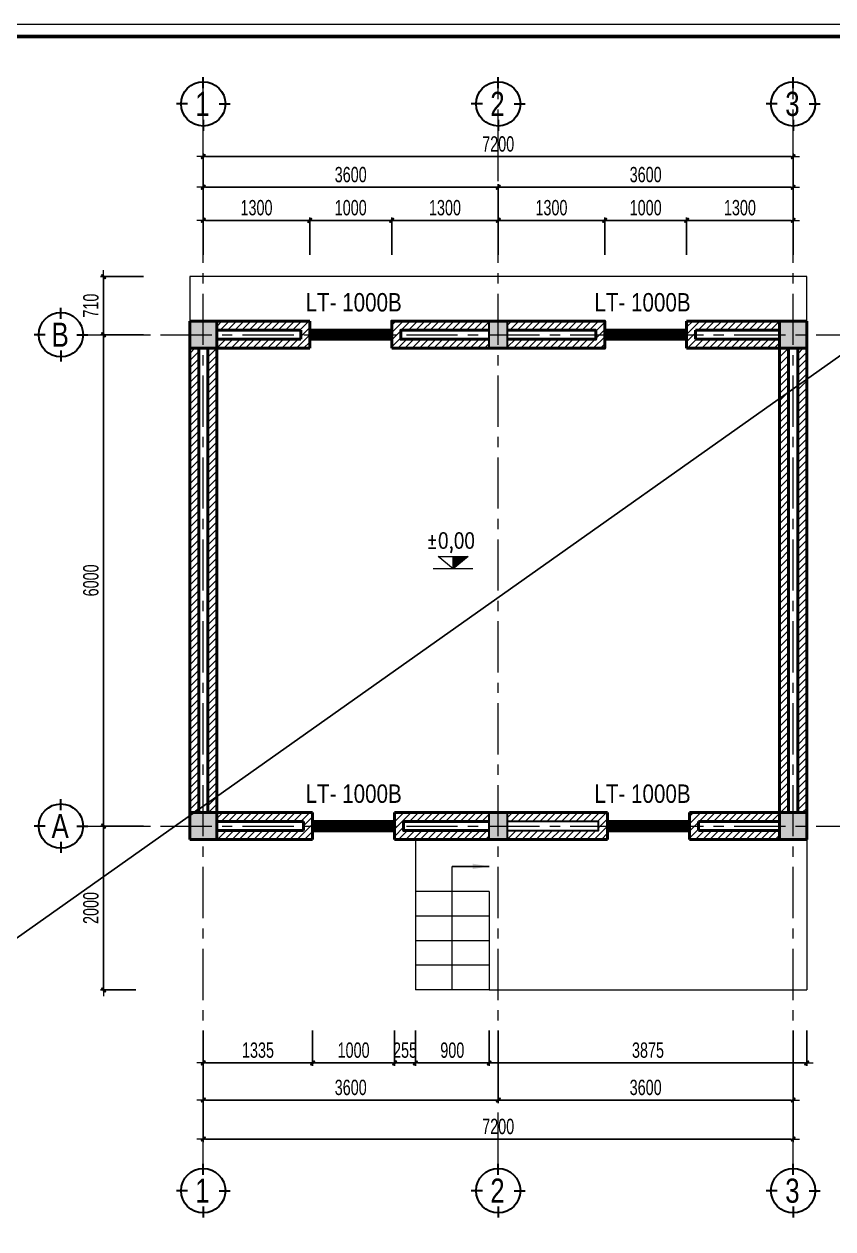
# Model space of a CAD drawing. Header units: millimetres. Extents: x -211129 to 461116, y -574633 to 115.
# Drawn here: x 285827 to 295698, y -546403 to -531691 of the extents above; entities that cross this region are included whole.
import ezdxf
from ezdxf.enums import TextEntityAlignment as Align

# ---------------------------------------------------------------- set-up
doc = ezdxf.new("R2010")
doc.units = ezdxf.units.MM
doc.header["$MEASUREMENT"] = 0
doc.header["$PDMODE"] = 32
doc.linetypes.add('CENTER', pattern=[2, 1.25, -0.25, 0.25, -0.25])
doc.layers.get('Defpoints').update_dxf_attribs({"color": 1})
for name, color, linetype, lineweight in [('cat1', 30, 'Continuous', 50), ('Dim', 252, 'Continuous', 13), ('hatch1', 136, 'Continuous', 9), ('Khungten_LCDI', 7, 'Continuous', 5), ('LC Dim', 8, 'Continuous', 18), ('LC Hatch', 252, 'Continuous', 9), ('LC ISO', 153, 'Continuous', 13), ('LC Net dam 1', 30, 'Continuous', 30), ('LC Net thay', 63, 'Continuous', 25), ('LC Text1', 3, 'Continuous', 20), ('LC Text2', 7, 'Continuous', 25), ('thay1', 63, 'Continuous', 18), ('v-TRUC', 8, 'CENTER', 13)]:
    doc.layers.add(name, color=color, linetype=linetype, lineweight=lineweight)
doc.layers.add('KCS_LANH_TO', color=3, linetype='Continuous')
doc.layers.add('KCS_Plotter', color=11, linetype='Continuous', plot=False)
doc.styles.add('EG 1', font='VHAVANB.TTF')
doc.styles.add('HOATBIF', font='hoatbif.shx', dxfattribs={"width": 0.7})
doc.styles.add('KCS_SMTEXT', font='arial.ttf', dxfattribs={"width": 0.7})
doc.styles.add('Khungten', font='VHAVAN.TTF', dxfattribs={"width": 0.9, "height": 5000})
doc.styles.add('LC 1', font='VHAVANB.TTF')
doc.styles.add('T1', font='Vnsimli.shx', dxfattribs={"width": 0.8})
doc.styles.add('T2', font='VHARIAL.TTF', dxfattribs={"width": 0.8})
doc.styles.add('Tahoma', font='tahoma.ttf')
doc.styles.add('Title', font='VHBLACK.TTF', dxfattribs={"width": 0.8})
doc.dimstyles.new('1-110', dxfattribs={"dimscale": 110, "dimtxt": 2.5, "dimasz": 0.35, "dimexe": 0.5, "dimexo": 1, "dimgap": 0.8, "dimtad": 1, "dimdec": 0, "dimzin": 0, "dimdsep": 46, "dimtxsty": 'HOATBIF', "dimblk1": 'DOT', "dimblk2": 'DOT', "dimsah": 1, "dimcen": -1, "dimdle": 1, "dimclrd": 256, "dimclre": 256, "dimclrt": 4, "dimadec": 3, "dimazin": 2, "dimtfac": 0.333333, "dimtdec": 0, "dimtix": 1, "dimtmove": 2, "dimatfit": 3, "dimldrblk": 'DOT', "dimfxl": 1, "dimtvp": 0.833333, "dimtolj": 1, "dimtzin": 0, "dimarcsym": 0})
doc.dimstyles.new('KCS_DIM100_LE', dxfattribs={"dimscale": 100, "dimtxt": 0.001, "dimasz": 2, "dimexe": 1.2, "dimexo": 0, "dimgap": 1, "dimtad": 1, "dimdec": 0, "dimzin": 0, "dimdsep": 46, "dimtxsty": 'KCS_SMTEXT', "dimcen": 0, "dimdle": 1, "dimclrd": 256, "dimclre": 256, "dimclrt": 2, "dimadec": 0, "dimazin": 0, "dimtfac": 1, "dimtdec": 0, "dimtix": 1, "dimtmove": 2, "dimatfit": 3, "dimfxl": 1, "dimtolj": 1, "dimtzin": 0, "dimarcsym": 0})

# ---------------------------------------------------------------- blocks, each defined once
blk = doc.blocks.new('lcdi fix')
at = {"layer": 'Defpoints', "lineweight": 0}
blk.add_lwpolyline([(-1200, -14850), (-1200, 14850), (40800, 14850), (40800, -14850)], close=True, dxfattribs=at)
at = {"layer": 'Khungten_LCDI', "color": 5, "lineweight": 60}
blk.add_lwpolyline([(0, -14650), (0, 14650), (40600, 14650), (40600, -14650)], close=True, dxfattribs=at)
at = {"color": 7, "style": 'Khungten', "width": 0.8}
for tag, p in [('REVISION', (39499, -10746)), ('NGAYHT', (39546, -11609))]:
    blk.add_attdef(tag, text='', height=200, dxfattribs=at).set_placement(p, align=Align.CENTER)
at = {"layer": 'LC Text1', "color": 3, "style": 'LC 1', "width": 1.834006}
for tag, p, p2 in [('TENBANVE1', (36913, -8886), (40339, -8886)), ('TENBANVE2', (36913, -9562), (40339, -9562))]:
    blk.add_attdef(tag, text='', height=250, dxfattribs=at).set_placement(p, p2, align=Align.FIT)
at = {"layer": 'LC Text1', "style": 'Title', "width": 0.7}
blk.add_attdef('SOBANVE', text='', height=250, dxfattribs=at).set_placement((39562, -13896), align=Align.CENTER)
blk = doc.blocks.new('DOT')
at = {"layer": 'LC Dim'}
blk.add_line((-3, 0), (3, 0), dxfattribs=at)
at = {"layer": 'LC Dim', "color": 4}
blk.add_line((-1, -1), (1, 1), dxfattribs=at)
blk.add_lwpolyline([(0.5, 1), (-1, -0.5), (-0.5, -1), (1, 0.5)], close=True, dxfattribs=at)
blk = doc.blocks.new('*D1071')
at = {"layer": 'Defpoints', "color": 0, "transparency": 16777216}
for p in [(289313, -534088), (288013, -534582), (289313, -534582)]:
    blk.add_point(p, dxfattribs=at)
at = {"layer": 'Dim', "lineweight": -2, "transparency": 16777216}
for p, q in [((288013, -534507), (288013, -534051)), ((288039, -534088), (289287, -534088)), ((289313, -534507), (289313, -534051))]:
    blk.add_line(p, q, dxfattribs=at)
at = {"layer": 'Dim', "lineweight": -2, "transparency": 16777216, "xscale": 26.25, "yscale": 26.25, "zscale": 26.25, "rotation": 180}
blk.add_blockref('DOT', (288013, -534088), dxfattribs=at)
at = {"layer": 'Dim', "lineweight": -2, "transparency": 16777216, "xscale": 26.25, "yscale": 26.25, "zscale": 26.25}
blk.add_blockref('DOT', (289313, -534088), dxfattribs=at)
at = {"layer": 'Dim', "color": 4, "transparency": 16777216, "insert": (288663, -533934), "char_height": 187.5, "attachment_point": 5, "style": 'HOATBIF'}
blk.add_mtext('\\A1;1300', dxfattribs=at)
blk = doc.blocks.new('_Dot')
at = {"color": 0, "linetype": 'ByBlock', "lineweight": -2}
blk.add_line((-0.5, 0), (-1, 0), dxfattribs=at)
at = {"color": 0, "linetype": 'ByBlock', "const_width": 0.5}
blk.add_lwpolyline([(-0.25, 0, 1), (0.25, 0, 1)], format="xyb", close=True, dxfattribs=at)
blk = doc.blocks.new('*D1072')
at = {"layer": 'Defpoints', "color": 0, "ltscale": 2, "transparency": 16777216}
for p in [(291613, -533684), (288013, -534582), (291613, -534582)]:
    blk.add_point(p, dxfattribs=at)
at = {"layer": 'Dim', "lineweight": -2, "ltscale": 2, "transparency": 16777216}
for p, q in [((288013, -534507), (288013, -533647)), ((288039, -533684), (291587, -533684)), ((291613, -534507), (291613, -533647))]:
    blk.add_line(p, q, dxfattribs=at)
at = {"layer": 'Dim', "lineweight": -2, "ltscale": 2, "transparency": 16777216, "xscale": 26.25, "yscale": 26.25, "zscale": 26.25, "rotation": 180}
blk.add_blockref('DOT', (288013, -533684), dxfattribs=at)
at = {"layer": 'Dim', "lineweight": -2, "ltscale": 2, "transparency": 16777216, "xscale": 26.25, "yscale": 26.25, "zscale": 26.25}
blk.add_blockref('DOT', (291613, -533684), dxfattribs=at)
at = {"layer": 'Dim', "color": 4, "ltscale": 2, "transparency": 16777216, "insert": (289813, -533530), "char_height": 187.5, "attachment_point": 5, "style": 'HOATBIF'}
blk.add_mtext('\\A1;3600', dxfattribs=at)
blk = doc.blocks.new('*D1073')
at = {"layer": 'Defpoints', "color": 0, "ltscale": 2, "transparency": 16777216}
for p in [(295213, -533684), (291613, -534582), (295213, -534582)]:
    blk.add_point(p, dxfattribs=at)
at = {"layer": 'Dim', "lineweight": -2, "ltscale": 2, "transparency": 16777216}
for p, q in [((291613, -534507), (291613, -533647)), ((291639, -533684), (295187, -533684)), ((295213, -534507), (295213, -533647))]:
    blk.add_line(p, q, dxfattribs=at)
at = {"layer": 'Dim', "lineweight": -2, "ltscale": 2, "transparency": 16777216, "xscale": 26.25, "yscale": 26.25, "zscale": 26.25, "rotation": 180}
blk.add_blockref('DOT', (291613, -533684), dxfattribs=at)
at = {"layer": 'Dim', "lineweight": -2, "ltscale": 2, "transparency": 16777216, "xscale": 26.25, "yscale": 26.25, "zscale": 26.25}
blk.add_blockref('DOT', (295213, -533684), dxfattribs=at)
at = {"layer": 'Dim', "color": 4, "ltscale": 2, "transparency": 16777216, "insert": (293413, -533530), "char_height": 187.5, "attachment_point": 5, "style": 'HOATBIF'}
blk.add_mtext('\\A1;3600', dxfattribs=at)
blk = doc.blocks.new('*D1074')
at = {"layer": 'Defpoints', "color": 0, "ltscale": 2, "transparency": 16777216}
for p in [(295213, -533309), (288013, -534582), (295213, -534582)]:
    blk.add_point(p, dxfattribs=at)
at = {"layer": 'Dim', "lineweight": -2, "ltscale": 2, "transparency": 16777216}
for p, q in [((288013, -534507), (288013, -533272)), ((295213, -534507), (295213, -533272)), ((288039, -533309), (295187, -533309))]:
    blk.add_line(p, q, dxfattribs=at)
at = {"layer": 'Dim', "lineweight": -2, "ltscale": 2, "transparency": 16777216, "xscale": 26.25, "yscale": 26.25, "zscale": 26.25, "rotation": 180}
blk.add_blockref('DOT', (288013, -533309), dxfattribs=at)
at = {"layer": 'Dim', "lineweight": -2, "ltscale": 2, "transparency": 16777216, "xscale": 26.25, "yscale": 26.25, "zscale": 26.25}
blk.add_blockref('DOT', (295213, -533309), dxfattribs=at)
at = {"layer": 'Dim', "color": 4, "ltscale": 2, "transparency": 16777216, "insert": (291613, -533156), "char_height": 187.5, "attachment_point": 5, "style": 'HOATBIF'}
blk.add_mtext('\\A1;7200', dxfattribs=at)
blk = doc.blocks.new('KyHieu TrucDinhVi')
at = {"color": 7, "lineweight": 30}
for p, q in [((0, 2.36), (0, 4)), ((-2.36, 0), (-4, 0)), ((2.36, 0), (4, 0)), ((0, -2.36), (0, -4))]:
    blk.add_line(p, q, dxfattribs=at)
blk.add_circle((0, 0), 3.3, dxfattribs=at)
at = {"ltscale": 20, "style": 'Tahoma'}
blk.add_attdef('AA', text='', height=3, dxfattribs=at).set_placement((0, 0), align=Align.MIDDLE_CENTER)
blk = doc.blocks.new('*D1075')
at = {"layer": 'Defpoints', "color": 0, "ltscale": 2, "transparency": 16777216}
for p in [(290313, -534088), (289313, -534582), (290313, -534582)]:
    blk.add_point(p, dxfattribs=at)
at = {"layer": 'Dim', "lineweight": -2, "ltscale": 2, "transparency": 16777216}
for p, q in [((289313, -534507), (289313, -534051)), ((289339, -534088), (290287, -534088)), ((290313, -534507), (290313, -534051))]:
    blk.add_line(p, q, dxfattribs=at)
at = {"layer": 'Dim', "lineweight": -2, "ltscale": 2, "transparency": 16777216, "xscale": 26.25, "yscale": 26.25, "zscale": 26.25, "rotation": 180}
blk.add_blockref('DOT', (289313, -534088), dxfattribs=at)
at = {"layer": 'Dim', "lineweight": -2, "ltscale": 2, "transparency": 16777216, "xscale": 26.25, "yscale": 26.25, "zscale": 26.25}
blk.add_blockref('DOT', (290313, -534088), dxfattribs=at)
at = {"layer": 'Dim', "color": 4, "ltscale": 2, "transparency": 16777216, "insert": (289813, -533934), "char_height": 187.5, "attachment_point": 5, "style": 'HOATBIF'}
blk.add_mtext('\\A1;1000', dxfattribs=at)
blk = doc.blocks.new('*D1076')
at = {"layer": 'Defpoints', "color": 0, "ltscale": 2, "transparency": 16777216}
for p in [(291613, -534088), (290313, -534582), (291613, -534582)]:
    blk.add_point(p, dxfattribs=at)
at = {"layer": 'Dim', "lineweight": -2, "ltscale": 2, "transparency": 16777216}
for p, q in [((290313, -534507), (290313, -534051)), ((290339, -534088), (291587, -534088)), ((291613, -534507), (291613, -534051))]:
    blk.add_line(p, q, dxfattribs=at)
at = {"layer": 'Dim', "lineweight": -2, "ltscale": 2, "transparency": 16777216, "xscale": 26.25, "yscale": 26.25, "zscale": 26.25, "rotation": 180}
blk.add_blockref('DOT', (290313, -534088), dxfattribs=at)
at = {"layer": 'Dim', "lineweight": -2, "ltscale": 2, "transparency": 16777216, "xscale": 26.25, "yscale": 26.25, "zscale": 26.25}
blk.add_blockref('DOT', (291613, -534088), dxfattribs=at)
at = {"layer": 'Dim', "color": 4, "ltscale": 2, "transparency": 16777216, "insert": (290963, -533934), "char_height": 187.5, "attachment_point": 5, "style": 'HOATBIF'}
blk.add_mtext('\\A1;1300', dxfattribs=at)
blk = doc.blocks.new('*D1077')
at = {"layer": 'Defpoints', "color": 0, "ltscale": 2, "transparency": 16777216}
for p in [(292913, -534088), (291613, -534582), (292913, -534582)]:
    blk.add_point(p, dxfattribs=at)
at = {"layer": 'Dim', "lineweight": -2, "ltscale": 2, "transparency": 16777216}
for p, q in [((291613, -534507), (291613, -534051)), ((291639, -534088), (292887, -534088)), ((292913, -534507), (292913, -534051))]:
    blk.add_line(p, q, dxfattribs=at)
at = {"layer": 'Dim', "lineweight": -2, "ltscale": 2, "transparency": 16777216, "xscale": 26.25, "yscale": 26.25, "zscale": 26.25, "rotation": 180}
blk.add_blockref('DOT', (291613, -534088), dxfattribs=at)
at = {"layer": 'Dim', "lineweight": -2, "ltscale": 2, "transparency": 16777216, "xscale": 26.25, "yscale": 26.25, "zscale": 26.25}
blk.add_blockref('DOT', (292913, -534088), dxfattribs=at)
at = {"layer": 'Dim', "color": 4, "ltscale": 2, "transparency": 16777216, "insert": (292263, -533934), "char_height": 187.5, "attachment_point": 5, "style": 'HOATBIF'}
blk.add_mtext('\\A1;1300', dxfattribs=at)
blk = doc.blocks.new('*D1078')
at = {"layer": 'Defpoints', "color": 0, "ltscale": 2, "transparency": 16777216}
for p in [(293913, -534088), (292913, -534582), (293913, -534582)]:
    blk.add_point(p, dxfattribs=at)
at = {"layer": 'Dim', "lineweight": -2, "ltscale": 2, "transparency": 16777216}
for p, q in [((292913, -534507), (292913, -534051)), ((292939, -534088), (293887, -534088)), ((293913, -534507), (293913, -534051))]:
    blk.add_line(p, q, dxfattribs=at)
at = {"layer": 'Dim', "lineweight": -2, "ltscale": 2, "transparency": 16777216, "xscale": 26.25, "yscale": 26.25, "zscale": 26.25, "rotation": 180}
blk.add_blockref('DOT', (292913, -534088), dxfattribs=at)
at = {"layer": 'Dim', "lineweight": -2, "ltscale": 2, "transparency": 16777216, "xscale": 26.25, "yscale": 26.25, "zscale": 26.25}
blk.add_blockref('DOT', (293913, -534088), dxfattribs=at)
at = {"layer": 'Dim', "color": 4, "ltscale": 2, "transparency": 16777216, "insert": (293413, -533934), "char_height": 187.5, "attachment_point": 5, "style": 'HOATBIF'}
blk.add_mtext('\\A1;1000', dxfattribs=at)
blk = doc.blocks.new('*D1079')
at = {"layer": 'Defpoints', "color": 0, "ltscale": 2, "transparency": 16777216}
for p in [(295213, -534088), (293913, -534582), (295213, -534582)]:
    blk.add_point(p, dxfattribs=at)
at = {"layer": 'Dim', "lineweight": -2, "ltscale": 2, "transparency": 16777216}
for p, q in [((293913, -534507), (293913, -534051)), ((293939, -534088), (295187, -534088)), ((295213, -534507), (295213, -534051))]:
    blk.add_line(p, q, dxfattribs=at)
at = {"layer": 'Dim', "lineweight": -2, "ltscale": 2, "transparency": 16777216, "xscale": 26.25, "yscale": 26.25, "zscale": 26.25, "rotation": 180}
blk.add_blockref('DOT', (293913, -534088), dxfattribs=at)
at = {"layer": 'Dim', "lineweight": -2, "ltscale": 2, "transparency": 16777216, "xscale": 26.25, "yscale": 26.25, "zscale": 26.25}
blk.add_blockref('DOT', (295213, -534088), dxfattribs=at)
at = {"layer": 'Dim', "color": 4, "ltscale": 2, "transparency": 16777216, "insert": (294563, -533934), "char_height": 187.5, "attachment_point": 5, "style": 'HOATBIF'}
blk.add_mtext('\\A1;1300', dxfattribs=at)
blk = doc.blocks.new('*D1080')
at = {"layer": 'Defpoints', "color": 0, "transparency": 16777216}
for p in [(287360, -534774), (286796, -535484), (287360, -535484)]:
    blk.add_point(p, dxfattribs=at)
at = {"layer": 'Dim', "lineweight": -2, "transparency": 16777216}
for p, q in [((287285, -534774), (286758, -534774)), ((286796, -534800), (286796, -535457)), ((287285, -535484), (286758, -535484))]:
    blk.add_line(p, q, dxfattribs=at)
at = {"layer": 'Dim', "lineweight": -2, "transparency": 16777216, "xscale": 26.25, "yscale": 26.25, "zscale": 26.25}
for p, rotation in [((286796, -534774), 90), ((286796, -535484), 270)]:
    blk.add_blockref('DOT', p, dxfattribs=dict(at, rotation=rotation))
at = {"layer": 'Dim', "color": 4, "transparency": 16777216, "insert": (286642, -535129), "char_height": 187.5, "attachment_point": 5, "rotation": 90, "style": 'HOATBIF'}
blk.add_mtext('\\A1;710', dxfattribs=at)
blk = doc.blocks.new('*D1081')
at = {"layer": 'Defpoints', "color": 0, "ltscale": 2, "transparency": 16777216}
for p in [(287264, -541484), (286796, -543484), (287264, -543484)]:
    blk.add_point(p, dxfattribs=at)
at = {"layer": 'Dim', "lineweight": -2, "ltscale": 2, "transparency": 16777216}
for p, q in [((287189, -541484), (286758, -541484)), ((286796, -541510), (286796, -543457)), ((287189, -543484), (286758, -543484))]:
    blk.add_line(p, q, dxfattribs=at)
at = {"layer": 'Dim', "lineweight": -2, "ltscale": 2, "transparency": 16777216, "xscale": 26.25, "yscale": 26.25, "zscale": 26.25}
for p, rotation in [((286796, -541484), 90), ((286796, -543484), 270)]:
    blk.add_blockref('DOT', p, dxfattribs=dict(at, rotation=rotation))
at = {"layer": 'Dim', "color": 4, "ltscale": 2, "transparency": 16777216, "insert": (286642, -542484), "char_height": 187.5, "attachment_point": 5, "rotation": 90, "style": 'HOATBIF'}
blk.add_mtext('\\A1;2000', dxfattribs=at)
blk = doc.blocks.new('*D1082')
at = {"layer": 'Defpoints', "color": 0, "ltscale": 2, "transparency": 16777216}
for p in [(286796, -535484), (287360, -535484), (287360, -541484)]:
    blk.add_point(p, dxfattribs=at)
at = {"layer": 'Dim', "lineweight": -2, "ltscale": 2, "transparency": 16777216}
for p, q in [((287285, -535484), (286758, -535484)), ((286796, -541457), (286796, -535510)), ((287285, -541484), (286758, -541484))]:
    blk.add_line(p, q, dxfattribs=at)
at = {"layer": 'Dim', "lineweight": -2, "ltscale": 2, "transparency": 16777216, "xscale": 26.25, "yscale": 26.25, "zscale": 26.25}
for p, rotation in [((286796, -535484), 90), ((286796, -541484), 270)]:
    blk.add_blockref('DOT', p, dxfattribs=dict(at, rotation=rotation))
at = {"layer": 'Dim', "color": 4, "ltscale": 2, "transparency": 16777216, "insert": (286642, -538484), "char_height": 187.5, "attachment_point": 5, "rotation": 90, "style": 'HOATBIF'}
blk.add_mtext('\\A1;6000', dxfattribs=at)
blk = doc.blocks.new('*D1086')
at = {"layer": 'Defpoints', "color": 0, "ltscale": 2, "transparency": 16777216}
for p in [(290603, -543903), (291503, -543903), (291503, -544375)]:
    blk.add_point(p, dxfattribs=at)
at = {"layer": 'Dim', "lineweight": -2, "ltscale": 2, "transparency": 16777216}
for p, q in [((290603, -543978), (290603, -544413)), ((291503, -543978), (291503, -544413)), ((290629, -544375), (291477, -544375))]:
    blk.add_line(p, q, dxfattribs=at)
at = {"layer": 'Dim', "lineweight": -2, "ltscale": 2, "transparency": 16777216, "xscale": 26.25, "yscale": 26.25, "zscale": 26.25, "rotation": 180}
blk.add_blockref('DOT', (290603, -544375), dxfattribs=at)
at = {"layer": 'Dim', "lineweight": -2, "ltscale": 2, "transparency": 16777216, "xscale": 26.25, "yscale": 26.25, "zscale": 26.25}
blk.add_blockref('DOT', (291503, -544375), dxfattribs=at)
at = {"layer": 'Dim', "color": 4, "ltscale": 2, "transparency": 16777216, "insert": (291053, -544221), "char_height": 187.5, "attachment_point": 5, "style": 'HOATBIF'}
blk.add_mtext('\\A1;900', dxfattribs=at)
blk = doc.blocks.new('*D1087')
at = {"layer": 'Defpoints', "color": 0, "ltscale": 2, "transparency": 16777216}
for p in [(291503, -543903), (295378, -543903), (295378, -544375)]:
    blk.add_point(p, dxfattribs=at)
at = {"layer": 'Dim', "lineweight": -2, "ltscale": 2, "transparency": 16777216}
for p, q in [((291503, -543978), (291503, -544413)), ((295378, -543978), (295378, -544413)), ((291529, -544375), (295352, -544375))]:
    blk.add_line(p, q, dxfattribs=at)
at = {"layer": 'Dim', "lineweight": -2, "ltscale": 2, "transparency": 16777216, "xscale": 26.25, "yscale": 26.25, "zscale": 26.25, "rotation": 180}
blk.add_blockref('DOT', (291503, -544375), dxfattribs=at)
at = {"layer": 'Dim', "lineweight": -2, "ltscale": 2, "transparency": 16777216, "xscale": 26.25, "yscale": 26.25, "zscale": 26.25}
blk.add_blockref('DOT', (295378, -544375), dxfattribs=at)
at = {"layer": 'Dim', "color": 4, "ltscale": 2, "transparency": 16777216, "insert": (293441, -544221), "char_height": 187.5, "attachment_point": 5, "style": 'HOATBIF'}
blk.add_mtext('\\A1;3875', dxfattribs=at)
blk = doc.blocks.new('*D1088')
at = {"layer": 'Defpoints', "color": 0, "ltscale": 2, "transparency": 16777216}
for p in [(288013, -543903), (291613, -543903), (291613, -544830)]:
    blk.add_point(p, dxfattribs=at)
at = {"layer": 'Dim', "lineweight": -2, "ltscale": 2, "transparency": 16777216}
for p, q in [((288013, -543978), (288013, -544868)), ((291613, -543978), (291613, -544868)), ((288039, -544830), (291587, -544830))]:
    blk.add_line(p, q, dxfattribs=at)
at = {"layer": 'Dim', "lineweight": -2, "ltscale": 2, "transparency": 16777216, "xscale": 26.25, "yscale": 26.25, "zscale": 26.25, "rotation": 180}
blk.add_blockref('DOT', (288013, -544830), dxfattribs=at)
at = {"layer": 'Dim', "lineweight": -2, "ltscale": 2, "transparency": 16777216, "xscale": 26.25, "yscale": 26.25, "zscale": 26.25}
blk.add_blockref('DOT', (291613, -544830), dxfattribs=at)
at = {"layer": 'Dim', "color": 4, "ltscale": 2, "transparency": 16777216, "insert": (289813, -544676), "char_height": 187.5, "attachment_point": 5, "style": 'HOATBIF'}
blk.add_mtext('\\A1;3600', dxfattribs=at)
blk = doc.blocks.new('*D1089')
at = {"layer": 'Defpoints', "color": 0, "ltscale": 2, "transparency": 16777216}
for p in [(291613, -543903), (295213, -543903), (295213, -544830)]:
    blk.add_point(p, dxfattribs=at)
at = {"layer": 'Dim', "lineweight": -2, "ltscale": 2, "transparency": 16777216}
for p, q in [((291613, -543978), (291613, -544868)), ((295213, -543978), (295213, -544868)), ((291639, -544830), (295187, -544830))]:
    blk.add_line(p, q, dxfattribs=at)
at = {"layer": 'Dim', "lineweight": -2, "ltscale": 2, "transparency": 16777216, "xscale": 26.25, "yscale": 26.25, "zscale": 26.25, "rotation": 180}
blk.add_blockref('DOT', (291613, -544830), dxfattribs=at)
at = {"layer": 'Dim', "lineweight": -2, "ltscale": 2, "transparency": 16777216, "xscale": 26.25, "yscale": 26.25, "zscale": 26.25}
blk.add_blockref('DOT', (295213, -544830), dxfattribs=at)
at = {"layer": 'Dim', "color": 4, "ltscale": 2, "transparency": 16777216, "insert": (293413, -544676), "char_height": 187.5, "attachment_point": 5, "style": 'HOATBIF'}
blk.add_mtext('\\A1;3600', dxfattribs=at)
blk = doc.blocks.new('*D1090')
at = {"layer": 'Defpoints', "color": 0, "ltscale": 2, "transparency": 16777216}
for p in [(288013, -543903), (295213, -543903), (295213, -545306)]:
    blk.add_point(p, dxfattribs=at)
at = {"layer": 'Dim', "lineweight": -2, "ltscale": 2, "transparency": 16777216}
for p, q in [((288013, -543978), (288013, -545343)), ((295213, -543978), (295213, -545343)), ((288039, -545306), (295187, -545306))]:
    blk.add_line(p, q, dxfattribs=at)
at = {"layer": 'Dim', "lineweight": -2, "ltscale": 2, "transparency": 16777216, "xscale": 26.25, "yscale": 26.25, "zscale": 26.25, "rotation": 180}
blk.add_blockref('DOT', (288013, -545306), dxfattribs=at)
at = {"layer": 'Dim', "lineweight": -2, "ltscale": 2, "transparency": 16777216, "xscale": 26.25, "yscale": 26.25, "zscale": 26.25}
blk.add_blockref('DOT', (295213, -545306), dxfattribs=at)
at = {"layer": 'Dim', "color": 4, "ltscale": 2, "transparency": 16777216, "insert": (291613, -545152), "char_height": 187.5, "attachment_point": 5, "style": 'HOATBIF'}
blk.add_mtext('\\A1;7200', dxfattribs=at)
blk = doc.blocks.new('*D1091')
at = {"layer": 'Defpoints', "color": 0, "ltscale": 2, "transparency": 16777216}
for p in [(290348, -543903), (290603, -543903), (290348, -544375)]:
    blk.add_point(p, dxfattribs=at)
at = {"layer": 'Dim', "lineweight": -2, "ltscale": 2, "transparency": 16777216}
for p, q in [((290348, -543978), (290348, -544413)), ((290603, -543978), (290603, -544413)), ((290322, -544375), (290296, -544375)), ((290603, -544375), (290348, -544375)), ((290629, -544375), (290656, -544375))]:
    blk.add_line(p, q, dxfattribs=at)
at = {"layer": 'Dim', "lineweight": -2, "ltscale": 2, "transparency": 16777216, "xscale": 26.25, "yscale": 26.25, "zscale": 26.25}
blk.add_blockref('DOT', (290348, -544375), dxfattribs=at)
at = {"layer": 'Dim', "lineweight": -2, "ltscale": 2, "transparency": 16777216, "xscale": 26.25, "yscale": 26.25, "zscale": 26.25, "rotation": 180}
blk.add_blockref('DOT', (290603, -544375), dxfattribs=at)
at = {"layer": 'Dim', "color": 4, "ltscale": 2, "transparency": 16777216, "insert": (290476, -544221), "char_height": 187.5, "attachment_point": 5, "style": 'HOATBIF'}
blk.add_mtext('\\A1;255', dxfattribs=at)
blk = doc.blocks.new('*D1092')
at = {"layer": 'Defpoints', "color": 0, "ltscale": 2, "transparency": 16777216}
for p in [(289348, -543903), (290348, -543903), (289348, -544375)]:
    blk.add_point(p, dxfattribs=at)
at = {"layer": 'Dim', "lineweight": -2, "ltscale": 2, "transparency": 16777216}
for p, q in [((289348, -543978), (289348, -544413)), ((290348, -543978), (290348, -544413)), ((290322, -544375), (289374, -544375))]:
    blk.add_line(p, q, dxfattribs=at)
at = {"layer": 'Dim', "lineweight": -2, "ltscale": 2, "transparency": 16777216, "xscale": 26.25, "yscale": 26.25, "zscale": 26.25, "rotation": 180}
blk.add_blockref('DOT', (289348, -544375), dxfattribs=at)
at = {"layer": 'Dim', "lineweight": -2, "ltscale": 2, "transparency": 16777216, "xscale": 26.25, "yscale": 26.25, "zscale": 26.25}
blk.add_blockref('DOT', (290348, -544375), dxfattribs=at)
at = {"layer": 'Dim', "color": 4, "ltscale": 2, "transparency": 16777216, "insert": (289848, -544221), "char_height": 187.5, "attachment_point": 5, "style": 'HOATBIF'}
blk.add_mtext('\\A1;1000', dxfattribs=at)
blk = doc.blocks.new('*D1093')
at = {"layer": 'Defpoints', "color": 0, "ltscale": 2, "transparency": 16777216}
for p in [(288013, -543903), (289348, -543903), (288013, -544375)]:
    blk.add_point(p, dxfattribs=at)
at = {"layer": 'Dim', "lineweight": -2, "ltscale": 2, "transparency": 16777216}
for p, q in [((288013, -543978), (288013, -544413)), ((289348, -543978), (289348, -544413)), ((289322, -544375), (288039, -544375))]:
    blk.add_line(p, q, dxfattribs=at)
at = {"layer": 'Dim', "lineweight": -2, "ltscale": 2, "transparency": 16777216, "xscale": 26.25, "yscale": 26.25, "zscale": 26.25, "rotation": 180}
blk.add_blockref('DOT', (288013, -544375), dxfattribs=at)
at = {"layer": 'Dim', "lineweight": -2, "ltscale": 2, "transparency": 16777216, "xscale": 26.25, "yscale": 26.25, "zscale": 26.25}
blk.add_blockref('DOT', (289348, -544375), dxfattribs=at)
at = {"layer": 'Dim', "color": 4, "ltscale": 2, "transparency": 16777216, "insert": (288681, -544221), "char_height": 187.5, "attachment_point": 5, "style": 'HOATBIF'}
blk.add_mtext('\\A1;1335', dxfattribs=at)
blk = doc.blocks.new('Caodo1')
at = {"layer": 'LC Text1'}
blk.add_hatch(color=4, dxfattribs=at).paths.add_polyline_path([(0, 200), (0, 0), (243, 200)])
at = {"layer": 'LC Text1', "color": 4}
for p, q in [((0, 0), (0, 200)), ((324, 0), (-324, 0))]:
    blk.add_line(p, q, dxfattribs=at)
blk.add_lwpolyline([(-243, 200), (243, 200), (0, 0), (0, 0)], close=True, dxfattribs=at)
at = {"layer": 'LC Text1', "color": 4, "style": 'T1', "width": 0.8}
blk.add_attdef('%%P0,00', text='', height=250, dxfattribs=at).set_placement((-39, 460), align=Align.MIDDLE_CENTER)

msp = doc.modelspace()

# ---------------------------------------------------------------- hatches: boundary and pattern name
at = {"layer": 'hatch1', "ltscale": 2}
h = msp.add_hatch(dxfattribs=at)
h.set_pattern_fill('ANSI31', color=256, scale=500)
h.set_pattern_definition([(45, (-20594.794, -96654.876), (-44.194174, 44.194174), [])])
h.paths.add_polyline_path([(289313.1, -535318.5), (288178.1, -535318.5), (288178.1, -535428.5), (289203.1, -535428.5), (289203.1, -535538.5), (288178.1, -535538.5), (288178.1, -535648.5), (289313.1, -535648.5)])
h.paths.add_polyline_path([(291503.1, -535318.5), (290313.1, -535318.5), (290313.1, -535648.5), (291503.1, -535648.5), (291503.1, -535538.5), (290423.1, -535538.5), (290423.1, -535428.5), (291503.1, -535428.5)])
h.paths.add_polyline_path([(292913.1, -535318.5), (291723.1, -535318.5), (291723.1, -535428.5), (292803.1, -535428.5), (292803.1, -535538.5), (291723.1, -535538.5), (291723.1, -535648.5), (292913.1, -535648.5)])
h.paths.add_polyline_path([(295048.1, -535318.5), (293913.1, -535318.5), (293913.1, -535648.5), (295048.1, -535648.5), (295048.1, -535538.5), (294023.1, -535538.5), (294023.1, -535428.5), (295048.1, -535428.5)])
h.paths.add_polyline_path([(287958.1, -535648.5), (287848.1, -535648.5), (287848.1, -541318.5), (287958.1, -541318.5)])
h.paths.add_polyline_path([(288178.1, -535648.5), (288068.1, -535648.5), (288068.1, -541318.5), (288178.1, -541318.5)])
h.paths.add_polyline_path([(289348.1, -541318.5), (288178.1, -541318.5), (288178.1, -541428.5), (289238.1, -541428.5), (289238.1, -541538.5), (288178.1, -541538.5), (288178.1, -541648.5), (288863.1, -541648.5), (288863.1, -541648.5), (289348.1, -541648.5)])
h.paths.add_polyline_path([(291502.2, -541318.5), (290348.1, -541318.5), (290348.1, -541648.5), (290763.1, -541648.5), (291503.1, -541648.5), (291502.8, -541538.5), (290458.1, -541538.5), (290458.1, -541428.5), (291502.5, -541428.5)])
h.paths.add_polyline_path([(292948.1, -541318.5), (291722.2, -541318.5), (291722.5, -541428.5), (292838.1, -541428.5), (292838.1, -541538.5), (291722.8, -541538.5), (291723.1, -541648.5), (292212.7, -541648.5), (292212.7, -541648.5), (292948.1, -541648.5)])
h.paths.add_polyline_path([(295048.1, -541318.5), (293948.1, -541318.5), (293948.1, -541648.5), (294612.7, -541648.5), (295048.1, -541648.5), (295048.1, -541538.5), (294058.1, -541538.5), (294058.1, -541428.5), (295048.1, -541428.5)])
h.paths.add_polyline_path([(295158.1, -535648.5), (295048.1, -535648.5), (295048.1, -541318.5), (295158.1, -541318.5)])
h.paths.add_polyline_path([(295378.1, -535648.5), (295268.1, -535648.5), (295268.1, -541318.5), (295378.1, -541318.5)])
h.paths.add_polyline_path([(295006.9, -539591.2), (295419.4, -539591.2), (295419.4, -539310), (295006.9, -539310)], flags=9)
h.paths.add_polyline_path([(295116.9, -539248.2), (295529.4, -539248.2), (295529.4, -538967), (295116.9, -538967)], flags=9)
at = {"layer": 'LC Hatch', "ltscale": 250}
h = msp.add_hatch(dxfattribs=at)
h.set_pattern_fill('BTCT', color=256, scale=40)
h.set_pattern_definition([(50, (12116.93, -81093.43), (286.90407, -25.10085), [30, -330]), (355, (12116.93, -81093.43), (-55.50053, 300.87685), [24, -264]), (100.4514, (12140.84, -81095.52), (231.40375, 275.77582), [25.49608, -280.45684]), (46.1842, (12116.93, -81013.43), (426.89642, -66.2076), [45, -495]), (96.6356, (12152.5, -81018.95), (373.86508, 389.64715), [38.2441, -420.6852]), (351.1842, (12116.93, -81013.43), (373.86478, 389.64744), [36, -396]), (21, (12156.93, -81033.43), (238.76282, -161.04756), [30, -330]), (326, (12156.93, -81033.43), (97.32613, 290.06002), [24, -264]), (71.4514, (12176.83, -81046.85), (336.08905, 129.0122), [25.49608, -280.45684]), (37.5, (12116.93, -81093.43), (4.863942, 133.157542), [0, -260.8, 0, -268, 0, -265]), (7.5, (12116.93, -81093.43), (105.227815, 157.764685), [0, -152.8, 0, -254.8, 0, -101]), (327.5, (12027.73, -81093.43), (213.528974, -9.021949), [0, -100, 0, -312, 0, -414]), (317.5, (11987.73, -81093.43), (233.27447, 40.04199), [0, -130, 0, -207.2, 0, -294]), (45, (12116.93, -81093.43), (-106.066017, 106.066017), []), (45, (12187.64, -81093.43), (-106.066017, 106.066017), [])])
h.paths.add_polyline_path([(288178.1, -535318.5), (287848.1, -535318.5), (287848.1, -535648.5), (288178.1, -535648.5)])
h.paths.add_polyline_path([(291723.1, -535318.5), (291503.1, -535318.5), (291503.1, -535648.5), (291723.1, -535648.5)])
h.paths.add_polyline_path([(295378.1, -535318.5), (295048.1, -535318.5), (295048.1, -535648.5), (295378.1, -535648.5)])
h.paths.add_polyline_path([(295378.1, -541318.5), (295048.1, -541318.5), (295048.1, -541648.5), (295378.1, -541648.5)])
h.paths.add_polyline_path([(291722.2, -541318.5), (291502.2, -541318.5), (291503.1, -541648.5), (291723.1, -541648.5)])
h.paths.add_polyline_path([(288178.1, -541318.5), (287848.1, -541318.5), (287848.1, -541648.5), (288178.1, -541648.5)])

# ---------------------------------------------------------------- linework, layer by layer
at = {"layer": 'cat1', "ltscale": 500}
for p, q in [((287848.1, -541648.5), (287848.1, -535318.5)), ((288178.1, -541648.5), (288178.1, -535318.5)), ((295048.1, -541648.5), (295048.1, -535318.5)), ((295378.1, -541648.5), (295378.1, -535318.5)), ((288178.1, -535538.5), (289203.1, -535538.5)), ((294023.1, -535538.5), (295048.1, -535538.5)), ((287848.1, -535648.5), (289313.1, -535648.5)), ((287958.1, -541318.5), (287958.1, -535648.5)), ((288068.1, -541318.5), (288068.1, -535648.5)), ((290313.1, -535648.5), (292913.1, -535648.5)), ((293913.1, -535648.5), (295378.1, -535648.5)), ((295158.1, -541318.5), (295158.1, -535648.5)), ((295268.1, -541318.5), (295268.1, -535648.5)), ((287848.1, -541318.5), (289348.1, -541318.5)), ((290348.1, -541318.5), (292948.1, -541318.5)), ((293948.1, -541318.5), (295378.1, -541318.5)), ((288178.1, -541428.5), (289238.1, -541428.5)), ((294058.1, -541428.5), (295048.1, -541428.5)), ((287848.1, -541648.5), (289348.1, -541648.5)), ((288178.1, -541538.5), (289238.1, -541538.5)), ((290348.1, -541648.5), (292948.1, -541648.5)), ((293948.1, -541648.5), (295378.1, -541648.5)), ((294058.1, -541538.5), (295048.1, -541538.5))]:
    msp.add_line(p, q, dxfattribs=at)
at = {"layer": 'cat1', "ltscale": 2}
for p, q in [((287848.1, -535318.5), (289313.1, -535318.5)), ((289313.1, -535648.5), (289313.1, -535318.5)), ((290313.1, -535648.5), (290313.1, -535318.5)), ((290313.1, -535318.5), (292913.1, -535318.5)), ((292913.1, -535648.5), (292913.1, -535318.5)), ((293913.1, -535318.5), (295378.1, -535318.5)), ((293913.1, -535648.5), (293913.1, -535318.5)), ((288178.1, -535428.5), (289203.1, -535428.5)), ((289203.1, -535538.5), (289203.1, -535428.5)), ((294023.1, -535428.5), (295048.1, -535428.5)), ((294023.1, -535538.5), (294023.1, -535428.5)), ((289348.1, -541318.5), (289348.1, -541648.5)), ((290348.1, -541318.5), (290348.1, -541648.5)), ((292948.1, -541648.5), (292948.1, -541318.5)), ((293948.1, -541648.5), (293948.1, -541318.5)), ((289238.1, -541428.5), (289238.1, -541538.5)), ((294058.1, -541538.5), (294058.1, -541428.5))]:
    msp.add_line(p, q, dxfattribs=at)
msp.add_lwpolyline([(290313.1, -535648.5), (292913.1, -535648.5), (292913.1, -535318.5), (290313.1, -535318.5)], close=True, dxfattribs=at)
for points in [[(291503.1, -535428.5), (290423.1, -535428.5), (290423.1, -535538.5), (291503.1, -535538.5)], [(291723.1, -535538.5), (292803.1, -535538.5), (292803.1, -535428.5), (291723.1, -535428.5)], [(291503.1, -541428.5), (290458.1, -541428.5), (290458.1, -541538.5), (291503.1, -541538.5)]]:
    msp.add_lwpolyline(points, dxfattribs=at)
at = {"layer": 'KCS_LANH_TO', "color": 2, "const_width": 150}
for points in [[(289313.1, -535483.5), (290313.1, -535483.5)], [(292913.1, -535483.5), (293913.1, -535483.5)], [(289348.1, -541483.5), (290348.1, -541483.5)], [(292948.1, -541483.5), (293948.1, -541483.5)]]:
    msp.add_lwpolyline(points, dxfattribs=at)
at = {"layer": 'KCS_Plotter', "ltscale": 250}
msp.add_line((270016.3, -553966.2), (301516.3, -531691.2), dxfattribs=at)
at = {"layer": 'LC Net dam 1', "ltscale": 500}
for points in [[(291502.2, -535318.5), (291722.2, -535318.5), (291723.1, -535648.5), (291503.1, -535648.5)], [(291502.2, -541318.5), (291722.2, -541318.5), (291723.1, -541648.5), (291503.1, -541648.5)]]:
    msp.add_lwpolyline(points, close=True, dxfattribs=at)
at = {"layer": 'LC Net dam 1', "ltscale": 2}
msp.add_lwpolyline([(291723.1, -541538.5), (292838.1, -541538.5), (292838.1, -541428.5), (291723.1, -541428.5)], dxfattribs=at)
at = {"layer": 'thay1', "ltscale": 2}
for p, q in [((295378.1, -541483.5), (295378.1, -543483.5)), ((290603.1, -541648.5), (290603.1, -543483.5)), ((291053.1, -543483.5), (291053.1, -541976)), ((291053.1, -541976), (291503.1, -541976)), ((291503.1, -542283.5), (290603.1, -542283.5)), ((291503.1, -542283.5), (291503.1, -543483.5)), ((291503.1, -542583.5), (290603.1, -542583.5)), ((291503.1, -542883.5), (290603.1, -542883.5)), ((291503.1, -543183.5), (290603.1, -543183.5)), ((291503.1, -543483.5), (290603.1, -543483.5)), ((291503.1, -543483.5), (295378.1, -543483.5))]:
    msp.add_line(p, q, dxfattribs=at)
msp.add_lwpolyline([(295378.1, -535318.5), (295378.1, -534773.5), (287848.1, -534773.5), (287848.1, -535318.5)], dxfattribs=at)
at = {"layer": 'v-TRUC', "ltscale": 500}
for p, q in [((288013.1, -545607.9), (288013.1, -532347.6)), ((291613.1, -545607.9), (291613.1, -532347.6)), ((295213.1, -545607.9), (295213.1, -532347.6)), ((286492.7, -535483.5), (296834.2, -535483.5)), ((286492.7, -541483.5), (296834.2, -541483.5))]:
    msp.add_line(p, q, dxfattribs=at)

# ---------------------------------------------------------------- block references
at = {"layer": 'LC ISO'}
ref = msp.add_blockref('KyHieu TrucDinhVi', (288013.1, -532665.3), dxfattribs=dict(at, xscale=82, yscale=82, zscale=82))
ref.add_attrib('AA', '1', dxfattribs={"layer": '0', "ltscale": 20, "height": 295.2, "style": 'EG 1', "width": 0.8}).set_placement((288004.2, -532665.3), align=Align.MIDDLE_CENTER)
ref = msp.add_blockref('KyHieu TrucDinhVi', (291613.1, -532665.3), dxfattribs=dict(at, xscale=82, yscale=82, zscale=82))
ref.add_attrib('AA', '2', dxfattribs={"layer": '0', "ltscale": 20, "height": 295.2, "style": 'EG 1', "width": 0.8}).set_placement((291604.2, -532665.3), align=Align.MIDDLE_CENTER)
ref = msp.add_blockref('KyHieu TrucDinhVi', (295213.1, -532665.3), dxfattribs=dict(at, xscale=82, yscale=82, zscale=82))
ref.add_attrib('AA', '3', dxfattribs={"layer": '0', "ltscale": 20, "height": 295.2, "style": 'EG 1', "width": 0.8}).set_placement((295204.2, -532665.3), align=Align.MIDDLE_CENTER)
ref = msp.add_blockref('KyHieu TrucDinhVi', (286275.9, -535483.5), dxfattribs=dict(at, xscale=82, yscale=82, zscale=82))
ref.add_attrib('AA', 'b', dxfattribs={"layer": '0', "ltscale": 20, "height": 295.2, "style": 'EG 1', "width": 0.8}).set_placement((286267, -535483.5), align=Align.MIDDLE_CENTER)
ref = msp.add_blockref('KyHieu TrucDinhVi', (286275.9, -541483.5), dxfattribs=dict(at, xscale=82, yscale=82, zscale=82))
ref.add_attrib('AA', 'a', dxfattribs={"layer": '0', "ltscale": 20, "height": 295.2, "style": 'EG 1', "width": 0.8}).set_placement((286267, -541483.5), align=Align.MIDDLE_CENTER)
ref = msp.add_blockref('KyHieu TrucDinhVi', (288013.1, -545935.9), dxfattribs=dict(at, xscale=82, yscale=82, zscale=82))
ref.add_attrib('AA', '1', dxfattribs={"layer": '0', "ltscale": 20, "height": 295.2, "style": 'EG 1', "width": 0.8}).set_placement((288004.2, -545935.9), align=Align.MIDDLE_CENTER)
ref = msp.add_blockref('KyHieu TrucDinhVi', (291613.1, -545935.9), dxfattribs=dict(at, xscale=82, yscale=82, zscale=82))
ref.add_attrib('AA', '2', dxfattribs={"layer": '0', "ltscale": 20, "height": 295.2, "style": 'EG 1', "width": 0.8}).set_placement((291604.2, -545935.9), align=Align.MIDDLE_CENTER)
ref = msp.add_blockref('KyHieu TrucDinhVi', (295213.1, -545935.9), dxfattribs=dict(at, xscale=82, yscale=82, zscale=82))
ref.add_attrib('AA', '3', dxfattribs={"layer": '0', "ltscale": 20, "height": 295.2, "style": 'EG 1', "width": 0.8}).set_placement((295204.2, -545935.9), align=Align.MIDDLE_CENTER)
at = {"layer": 'LC Net thay', "xscale": 0.75, "yscale": 0.75, "zscale": 0.75}
msp.add_blockref('lcdi fix', (270916.3, -542828.7), dxfattribs=at)
at = {"layer": 'LC Text1'}
ref = msp.add_blockref('Caodo1', (291062.4, -538341.5), dxfattribs=dict(at, xscale=0.75, yscale=0.75, zscale=0.75))
ref.add_attrib('%%P0,00', '%%p0,00', dxfattribs={"layer": 'LC Text2', "height": 187.5, "style": 'T1', "width": 0.8}).set_placement((291033.1, -537996.8), align=Align.MIDDLE_CENTER)

# ---------------------------------------------------------------- texts
at = {"layer": 'LC Text2', "style": 'T2', "width": 0.8}
for p in [(289261.9, -535200.5), (292787.3, -535200.5), (289261.9, -541200.5), (292787.3, -541200.5)]:
    msp.add_text('lt- 1000b', height=225, dxfattribs=at).set_placement(p)

# ---------------------------------------------------------------- dimensions: what is measured, and where the dimension line sits
at = {"layer": 'Dim', "ltscale": 2}
for base, p1, p2, picture, middle in [((295213.1, -533309.4), (288013.1, -534582.4), (295213.1, -534582.4), '*D1074', (291613.1, -533155.6)), ((291613.1, -533684), (288013.1, -534582.4), (291613.1, -534582.4), '*D1072', (289813.1, -533530.3)), ((295213.1, -533684), (291613.1, -534582.4), (295213.1, -534582.4), '*D1073', (293413.1, -533530.3)), ((290313.1, -534088.2), (289313.1, -534582.4), (290313.1, -534582.4), '*D1075', (289813.1, -533934.5)), ((291613.1, -534088.2), (290313.1, -534582.4), (291613.1, -534582.4), '*D1076', (290963.1, -533934.5)), ((292913.1, -534088.2), (291613.1, -534582.4), (292913.1, -534582.4), '*D1077', (292263.1, -533934.5)), ((293913.1, -534088.2), (292913.1, -534582.4), (293913.1, -534582.4), '*D1078', (293413.1, -533934.5)), ((295213.1, -534088.2), (293913.1, -534582.4), (295213.1, -534582.4), '*D1079', (294563.1, -533934.5)), ((291613.1, -544830.2), (288013.1, -543902.8), (291613.1, -543902.8), '*D1088', (289813.1, -544676.4)), ((295213.1, -545305.7), (288013.1, -543902.8), (295213.1, -543902.8), '*D1090', (291613.1, -545151.9)), ((288013.1, -544375), (289348.1, -543902.8), (288013.1, -543902.8), '*D1093', (288680.6, -544221.3)), ((289348.1, -544375), (290348.1, -543902.8), (289348.1, -543902.8), '*D1092', (289848.1, -544221.3)), ((290348.1, -544375), (290603.1, -543902.8), (290348.1, -543902.8), '*D1091', (290475.6, -544221.3)), ((291503.1, -544375), (290603.1, -543902.8), (291503.1, -543902.8), '*D1086', (291053.1, -544221.3)), ((295378.1, -544375), (291503.1, -543902.8), (295378.1, -543902.8), '*D1087', (293440.6, -544221.3)), ((295213.1, -544830.2), (291613.1, -543902.8), (295213.1, -543902.8), '*D1089', (293413.1, -544676.4))]:
    dim = msp.add_linear_dim(base=base, p1=p1, p2=p2, dimstyle='1-110', override={"dimscale": 75}, dxfattribs=at)
    dim.commit()
    dim.dimension.update_dxf_attribs({"geometry": picture, "text_midpoint": middle})
at = {"layer": 'Dim'}
dim = msp.add_linear_dim(base=(289313.1, -534088.2), p1=(288013.1, -534582.4), p2=(289313.1, -534582.4), dimstyle='1-110', override={"dimscale": 75}, dxfattribs=at)
dim.commit()
dim.dimension.update_dxf_attribs({"geometry": '*D1071', "text_midpoint": (288663.1, -533934.5)})
dim = msp.add_linear_dim(base=(286795.8, -535483.5), p1=(287359.5, -534773.5), p2=(287359.5, -535483.5), angle=90, dimstyle='1-110', override={"dimscale": 75}, dxfattribs=at)
dim.commit()
dim.dimension.update_dxf_attribs({"geometry": '*D1080', "text_midpoint": (286642, -535128.5)})
at = {"layer": 'Dim', "ltscale": 2}
for base, p1, p2, picture, middle in [((286795.8, -535483.5), (287359.5, -541483.5), (287359.5, -535483.5), '*D1082', (286642, -538483.5)), ((286795.8, -543483.5), (287263.7, -541483.5), (287263.7, -543483.5), '*D1081', (286642, -542483.5))]:
    dim = msp.add_linear_dim(base=base, p1=p1, p2=p2, angle=90, dimstyle='1-110', override={"dimscale": 75}, dxfattribs=at)
    dim.commit()
    dim.dimension.update_dxf_attribs({"geometry": picture, "text_midpoint": middle})

# ---------------------------------------------------------------- leaders
at = {"layer": 'thay1', "ltscale": 2}
msp.add_leader([(291503.1, -541976), (291053.1, -541976)], dimstyle='KCS_DIM100_LE', override={"dimgap": 1, "dimtad": 0}, dxfattribs=at)

doc.saveas('drawing.dxf')
